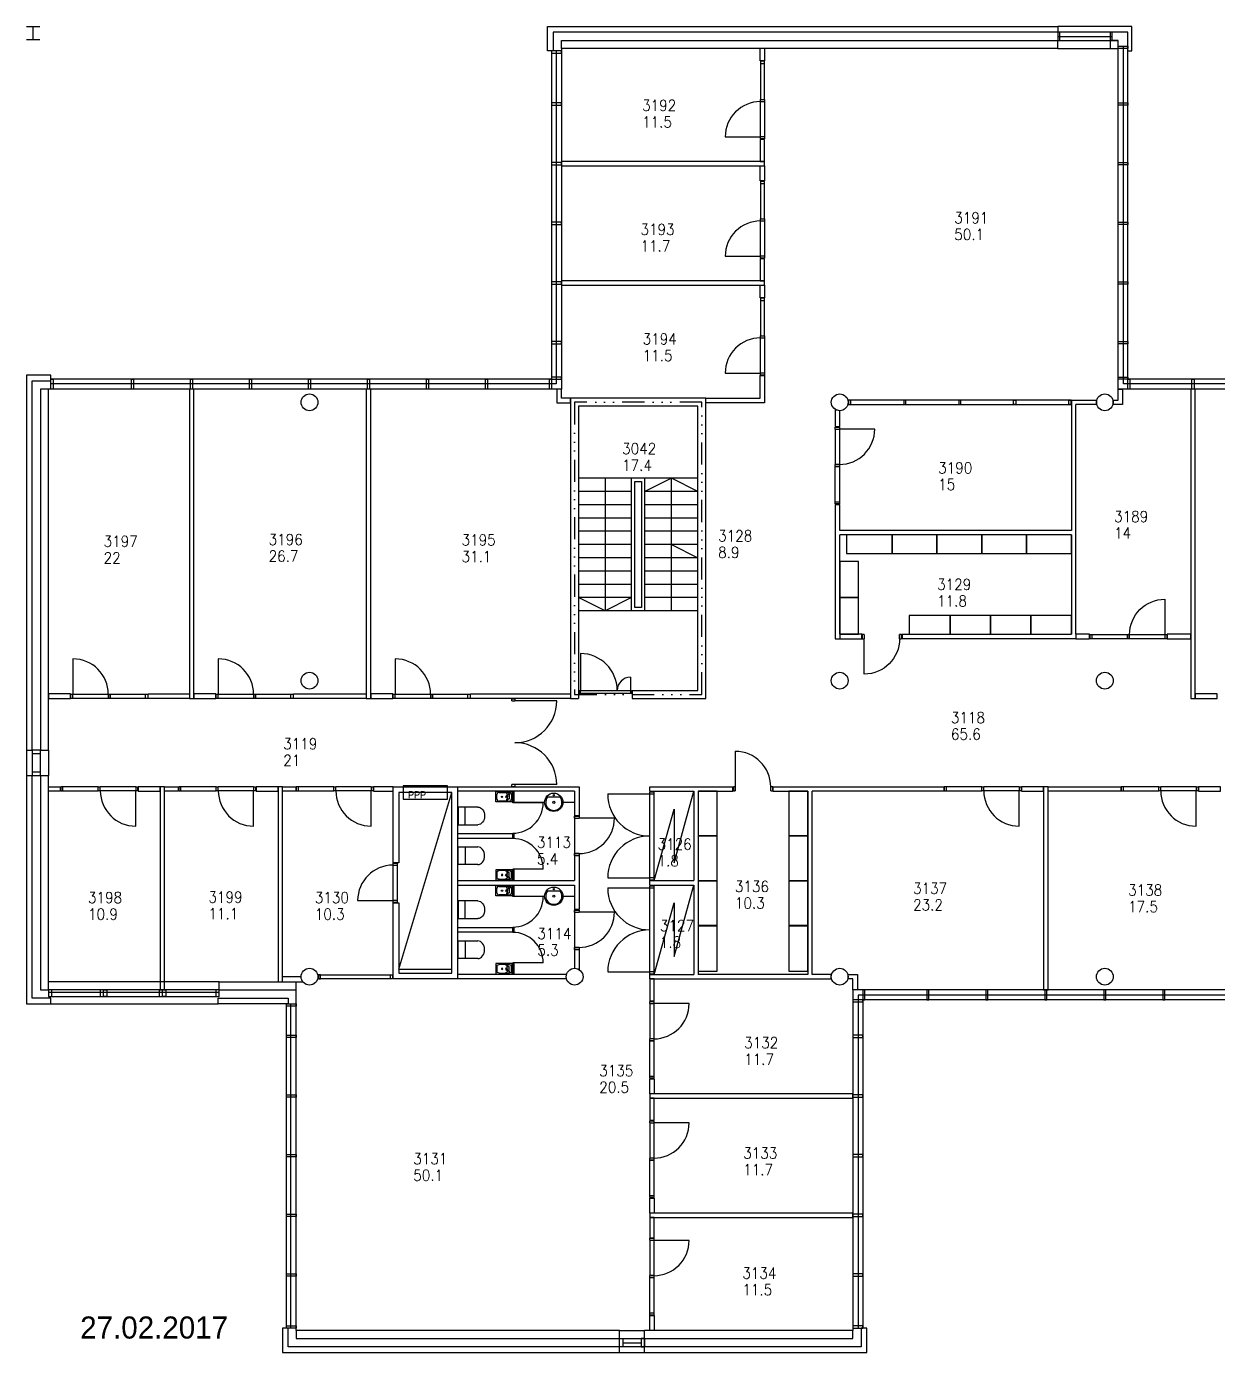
# Model space of a CAD drawing. Extents: x -405 to 153753, y -2585 to 66147.
# Drawn here: x -405 to 26550, y -405 to 29605 of the extents above; entities that cross this region are included whole.
import ezdxf
from ezdxf.enums import TextEntityAlignment as Align

# ---------------------------------------------------------------- set-up
doc = ezdxf.new("R2010")
doc.units = 0
doc.header["$LTSCALE"] = 100
doc.header["$MEASUREMENT"] = 0
doc.linetypes.add('PALOALUE', pattern=[13, 5, -2, 0, -2, 0, -2, 0, -2])
doc.layers.get('0').update_dxf_attribs({"linetype": 'CONTINUOUS'})
for name, color, linetype in [('ART1100T0', 7, 'CONTINUOUS'), ('ART1100T3', 7, 'CONTINUOUS'), ('ART1100TB', 7, 'CONTINUOUS'), ('FM_I', 7, 'CONTINUOUS'), ('M00402', 8, 'CONTINUOUS'), ('M06001', 7, 'CONTINUOUS'), ('M06037', 8, 'CONTINUOUS'), ('M06041', 8, 'CONTINUOUS'), ('M06051', 3, 'CONTINUOUS'), ('m06080', 8, 'CONTINUOUS'), ('M06081', 8, 'CONTINUOUS'), ('PALOOS', 1, 'PALOALUE')]:
    doc.layers.add(name, color=color, linetype=linetype)
doc.styles.add('FISO', font='fiso.shx', dxfattribs={"height": 200})
doc.styles.add('ROMANS', font='romans.shx')
doc.styles.get("Standard").update_dxf_attribs({"font": 'simplex.shx'})

# ---------------------------------------------------------------- blocks, each defined once
blk = doc.blocks.new('SALAMA')
at = {"layer": 'M00402'}
blk.add_lwpolyline([(0, 0), (0.5, 0.8), (0.5, 0.2), (1, 1)], dxfattribs=at)
blk = doc.blocks.new('VAR1X1')
blk.add_lwpolyline([(-0.168, -0.256), (0.832, -0.256), (0.832, 0.744), (-0.168, 0.744)], close=True)
blk = doc.blocks.new('KKUPPI_P')
at = {"linetype": 'Continuous'}
for p, q in [((-380, -245), (-380, -10)), ((-380, -10), (-10, -10)), ((-10, -245), (-380, -245)), ((-360, -175), (-360, -80)), ((-310, -30), (-175, -30)), ((-175, -225), (-310, -225)), ((-175, -30), (-80, -30)), ((-175, -225), (-80, -225)), ((-125, -80), (-125, -175)), ((-30, -80), (-30, -175)), ((-10, -10), (-10, -245))]:
    blk.add_line(p, q, dxfattribs=at)
for p, q in [((-168, -110), (-125, -153)), ((-80, -65), (-163, -148)), ((-151, -93), (-108, -136)), ((-80, -65), (-80, -167))]:
    blk.add_line(p, q)
for centre, radius in [((-242, -128), 14.1), ((-80, -65), 10)]:
    blk.add_circle(centre, radius, dxfattribs=at)
for centre, start, end in [((-310, -80), 90, 180), ((-310, -175), 180, 270), ((-175, -80), 0, 90), ((-175, -175), 270, 0), ((-80, -80), 0, 90), ((-80, -175), 270, 0)]:
    blk.add_arc(centre, 50, start, end, dxfattribs=at)
at = {"extrusion": (0, 0, -1)}
for centre, major_axis, start_param, end_param in [((-119, -189), (-13.3, 12.5), -1.446157, 1.474955), ((-125, -203), (-5.71, 5.37), 0.050634, 6.193979), ((-100, -163), (-15.7, 14.8), 2.496992, 4.616547)]:
    blk.add_ellipse(centre, major_axis=major_axis, ratio=0.8, start_param=start_param, end_param=end_param, dxfattribs=at)
blk = doc.blocks.new('LVIIST')
for p, q in [((-0.5, 0.02), (-0.5, 0.761)), ((0.5, 0.761), (0.5, 0.02)), ((-0.5, 0.283), (0.5, 0.283)), ((0.5, 0.02), (-0.5, 0.02))]:
    blk.add_line(p, q)
blk.add_ellipse((0, 0.761), major_axis=(-0.5, 0), ratio=0.517739, start_param=3.141593, end_param=6.283185)
at = {"width": 0.76195, "flags": 1}
blk.add_attdef('LVIKAL', text='', height=0.212, dxfattribs=at).set_placement((-0.389, 0.05), (0.379, 0.05), align=Align.FIT)
blk = doc.blocks.new('pyöreä_allas')
blk.add_lwpolyline([(63, 322, 2.070197), (352, 322)], format="xyb", close=True)
for centre, radius in [((207, 207), 208), ((207, 367), 15), ((207, 207), 25)]:
    blk.add_circle(centre, radius)
blk = doc.blocks.new('aioa_huone')
at = {"layer": 'ART1100T0', "width": 0.9}
blk.add_attdef('HNENUM', (56, 73), '', height=250, dxfattribs=at)
at = {"layer": 'ART1100T3', "width": 0.9}
blk.add_attdef('HNEALA', (56, -302), '', height=250, dxfattribs=at)

msp = doc.modelspace()

# ---------------------------------------------------------------- linework, layer by layer
at = {"layer": 'M00402'}
for q in [(9220, 12270), (9220, 8270)]:
    msp.add_line((8020, 8270), q, dxfattribs=at)
at = {"layer": 'M06001'}
for p, q in [((-405, 29605), (-105, 29605)), ((-255, 29305), (-255, 29605)), ((22935, 29605), (22935, 29475)), ((-105, 29305), (-405, 29305)), ((22935, 29382), (24170, 29382)), ((22935, 29110), (22935, 29290)), ((22935, 29110), (24120, 29110)), ((14970, 21190), (11910, 21190)), ((11910, 21190), (11910, 14400)), ((14790, 21010), (12090, 21010)), ((12090, 21010), (12090, 14400)), ((14790, 14580), (14790, 21010)), ((14970, 14400), (14970, 21190)), ((23245, 21150), (23810, 21150)), ((23245, 21150), (23245, 18200)), ((23810, 21050), (23345, 21050)), ((23345, 15850), (23345, 21050)), ((23810, 21150), (23810, 21050)), ((17900, 18790), (17900, 15750)), ((17900, 18790), (18000, 18790)), ((18000, 18200), (18000, 18790)), ((23245, 18200), (18000, 18200)), ((18000, 15850), (18000, 18100)), ((23245, 18100), (18000, 18100)), ((18000, 15850), (18000, 18100)), ((23245, 18100), (23245, 15850)), ((17900, 15750), (18000, 15750)), ((19410, 15850), (23245, 15850)), ((19410, 15850), (19410, 15750)), ((23345, 15750), (19410, 15750)), ((23345, 15850), (23345, 15750)), ((13300, 14580), (14790, 14580)), ((13300, 14580), (13300, 14400)), ((11910, 14400), (12090, 14400)), ((13300, 14400), (14970, 14400)), ((-405, 13225), (-405, 12655)), ((-405, 13225), (-275, 13225)), ((-90, 13225), (90, 13225)), ((90, 13225), (90, 12655)), ((-405, 12655), (-275, 12655)), ((-90, 12655), (90, 12655)), ((9350, 12400), (12100, 12400)), ((12100, 12400), (12100, 11743)), ((13700, 12300), (13700, 12400)), ((13700, 12400), (15583, 12400)), ((15583, 12300), (15583, 12400)), ((16493, 12300), (16493, 12400)), ((16493, 12400), (20355, 12400)), ((20355, 12400), (20355, 12300)), ((12000, 12300), (9350, 12300)), ((12000, 12300), (12000, 11743)), ((13700, 12300), (14700, 12300)), ((14700, 12300), (14700, 10275)), ((14800, 12300), (14800, 8150)), ((14800, 12300), (15583, 12300)), ((16493, 12300), (17275, 12300)), ((17275, 12300), (17275, 8150)), ((17275, 12300), (17275, 8150)), ((17375, 8150), (17375, 12300)), ((20355, 12300), (17375, 12300)), ((12100, 11743), (12000, 11743)), ((9350, 11338), (10600, 11338)), ((9350, 11238), (10600, 11238)), ((10600, 11238), (10600, 11338)), ((12100, 10833), (12000, 10833)), ((12000, 10833), (12000, 10275)), ((12100, 10833), (12100, 9618)), ((9350, 10275), (12000, 10275)), ((13700, 10275), (14700, 10275)), ((13700, 10175), (13700, 10275)), ((9350, 10175), (12000, 10175)), ((12000, 10175), (12000, 9618)), ((13700, 10175), (14700, 10175)), ((14700, 10175), (14700, 8150)), ((12100, 9618), (12000, 9618)), ((9350, 9213), (10600, 9213)), ((9350, 9113), (10600, 9113)), ((10600, 9213), (10600, 9113)), ((12100, 8708), (12000, 8708)), ((12000, 8708), (12000, 8290)), ((12100, 8708), (12100, 8262)), ((11817, 8150), (9350, 8150)), ((13700, 8150), (14700, 8150)), ((13700, 8050), (13700, 8150)), ((17275, 8150), (14800, 8150)), ((17810, 8150), (17375, 8150)), ((17810, 8050), (17810, 8150)), ((3955, 7980), (90, 7980)), ((3955, 7980), (5700, 7980)), ((3955, 7800), (3955, 7980)), ((5810, 8100), (5390, 8100)), ((5700, 7800), (5700, 7980)), ((5700, 7980), (5853, 7980)), ((11817, 8050), (9350, 8050)), ((13700, 8050), (14800, 8050)), ((14800, 8050), (17810, 8050)), ((90, 7750), (3955, 7750)), ((3955, 7800), (5700, 7800)), ((145, 7485), (3935, 7485)), ((13015, 90), (13585, 90)), ((13015, -90), (13015, 90)), ((13585, -90), (13585, 90)), ((13015, -405), (13015, -275)), ((13090, -183), (13510, -183)), ((13585, -405), (13585, -275)), ((13015, -405), (13585, -405))]:
    msp.add_line(p, q, dxfattribs=at)
for points in [[(22935, 29475), (11515, 29475), (11515, 29055), (11385, 29055), (11385, 29605), (22935, 29605)], [(24520, 29055), (24615, 29055), (24615, 29605), (22935, 29605)], [(24520, 29055), (24520, 29475), (22935, 29475)], [(11700, 29110), (11700, 21400), (90, 21400)], [(22935, 29110), (11700, 29110), (11700, 29290), (22935, 29290)], [(16300, 29110), (16300, 28830), (16200, 28830), (16200, 29110)], [(22935, 29290), (24300, 29290)], [(35700, 29110), (35700, 21400), (24300, 21400), (24300, 29290)], [(35580, 29055), (35580, 21520), (24420, 21520), (24420, 29160)], [(11580, 29055), (11580, 21520), (145, 21520)], [(11480, 29055), (11480, 21620), (145, 21620)], [(35480, 29055), (35480, 21620), (24520, 21620), (24520, 29055)], [(16300, 26450), (16300, 26110), (16200, 26110), (16200, 26450)], [(16300, 23750), (16300, 23465), (16200, 23465), (16200, 23750)], [(-275, 13225), (-275, 21585), (145, 21585), (145, 21715), (-405, 21715), (-405, 13225)], [(90, 13225), (90, 21400), (-90, 21400), (-90, 13225)], [(23345, 15750), (23655, 15750), (23655, 15850), (23345, 15850)], [(-405, 12655), (-405, 7485), (145, 7485), (145, 7615), (-275, 7615), (-275, 12655)], [(-90, 12655), (-90, 7800), (90, 7800)], [(90, 7800), (90, 12655)], [(90, 12400), (360, 12400), (360, 12300), (90, 12300)], [(2720, 12400), (3030, 12400), (3030, 12300), (2720, 12300)], [(5390, 12400), (5690, 12400), (5690, 12300), (5390, 12300)], [(5515, 7615), (5515, 7485), (3935, 7485), (3935, 7615), (5515, 7615)], [(5700, 90), (5700, 7800)], [(29700, 90), (29700, 7800), (18300, 7800), (18300, 90)], [(29580, 145), (29580, 7680), (18420, 7680), (18420, 145)], [(29480, 145), (29480, 7580), (18520, 7580), (18520, 145)], [(5480, 145), (5480, 7485)], [(5580, 145), (5580, 7485)], [(13700, 5450), (13700, 5790), (13800, 5790), (13800, 5450)], [(13700, 2750), (13700, 3090), (13800, 3090), (13800, 2750)], [(13700, 90), (13700, 430), (13800, 430), (13800, 90)], [(13015, -275), (5515, -275), (5515, 145), (5385, 145), (5385, -405), (13015, -405)], [(13015, 90), (5700, 90), (5700, -90), (13015, -90)], [(13585, -405), (18615, -405), (18615, 145), (18485, 145), (18485, -275), (13585, -275)], [(13585, -90), (18300, -90), (18300, 90), (13585, 90)]]:
    msp.add_lwpolyline(points, dxfattribs=at)
for points in [[(22935, 29475), (22935, 29290), (22985, 29290), (22985, 29475)], [(24120, 29475), (24120, 29290), (24170, 29290), (24170, 29475)], [(24120, 29110), (24300, 29110), (24300, 29290), (24120, 29290)], [(24300, 29160), (24520, 29160), (24520, 29110), (24300, 29110)], [(11700, 29055), (11480, 29055), (11480, 29005), (11700, 29005)], [(11700, 27875), (11480, 27875), (11480, 27825), (11700, 27825)], [(24300, 27875), (24520, 27875), (24520, 27825), (24300, 27825)], [(16200, 26550), (16300, 26550), (16300, 27050), (16200, 27050)], [(11700, 26525), (11480, 26525), (11480, 26475), (11700, 26475)], [(11700, 26450), (16300, 26450), (16300, 26550), (11700, 26550)], [(24300, 26525), (24520, 26525), (24520, 26475), (24300, 26475)], [(11700, 25175), (11480, 25175), (11480, 25125), (11700, 25125)], [(24300, 25175), (24520, 25175), (24520, 25125), (24300, 25125)], [(16200, 23850), (16300, 23850), (16300, 24350), (16200, 24350)], [(11700, 23825), (11480, 23825), (11480, 23775), (11700, 23775)], [(11700, 23750), (16300, 23750), (16300, 23850), (11700, 23850)], [(24300, 23825), (24520, 23825), (24520, 23775), (24300, 23775)], [(11700, 22475), (11480, 22475), (11480, 22425), (11700, 22425)], [(24300, 22475), (24520, 22475), (24520, 22425), (24300, 22425)], [(145, 21400), (145, 21620), (195, 21620), (195, 21400)], [(1970, 21400), (1970, 21620), (2020, 21620), (2020, 21400)], [(3305, 21400), (3305, 21620), (3355, 21620), (3355, 21400)], [(4640, 21400), (4640, 21620), (4690, 21620), (4690, 21400)], [(5975, 21400), (5975, 21620), (6025, 21620), (6025, 21400)], [(7310, 21400), (7310, 21620), (7360, 21620), (7360, 21400)], [(8645, 21400), (8645, 21620), (8695, 21620), (8695, 21400)], [(9980, 21400), (9980, 21620), (10030, 21620), (10030, 21400)], [(11430, 21400), (11430, 21620), (11480, 21620), (11480, 21400)], [(11700, 21670), (11480, 21670), (11480, 21620), (11700, 21620)], [(14970, 21190), (16200, 21190), (16200, 21705), (16300, 21705), (16300, 21090), (14970, 21090)], [(24300, 21670), (24520, 21670), (24520, 21620), (24300, 21620)], [(24520, 21400), (24520, 21620), (24570, 21620), (24570, 21400)], [(25970, 21400), (25970, 21620), (26020, 21620), (26020, 21400)], [(3280, 14400), (3380, 14400), (3380, 21400), (3280, 21400)], [(7285, 14400), (7385, 14400), (7385, 21400), (7285, 21400)], [(11600, 21400), (11600, 21090), (11910, 21090), (11910, 21190), (11700, 21190), (11700, 21400)], [(24400, 21400), (24400, 21050), (24190, 21050), (24190, 21150), (24300, 21150), (24300, 21400)], [(25945, 14400), (26045, 14400), (26045, 21400), (25945, 21400)], [(17900, 20550), (18000, 20550), (18000, 20910), (17900, 20938)], [(18000, 15850), (18000, 15750), (18500, 15750), (18500, 15850)], [(25415, 15850), (25415, 15750), (25945, 15750), (25945, 15850)], [(90, 14500), (90, 14400), (590, 14400), (590, 14500)], [(3280, 14400), (2350, 14400), (2350, 14500), (3280, 14500)], [(3380, 14500), (3380, 14400), (3880, 14400), (3880, 14500)], [(7285, 14400), (5640, 14400), (5640, 14500), (7285, 14500)], [(7385, 14500), (7385, 14400), (7885, 14400), (7885, 14500)], [(11910, 14400), (9645, 14400), (9645, 14500), (11910, 14500)], [(26045, 14500), (26045, 14400), (26545, 14400), (26545, 14500)], [(-275, 13225), (-275, 13150), (-90, 13150), (-90, 13225)], [(-275, 13225), (-275, 12655), (-90, 12655), (-90, 13225)], [(-275, 12730), (-275, 12655), (-90, 12655), (-90, 12730)], [(2120, 12400), (2120, 12300), (2620, 12300), (2620, 12400)], [(2620, 7800), (2720, 7800), (2720, 12400), (2620, 12400)], [(4790, 12400), (4790, 12300), (5290, 12300), (5290, 12400)], [(5290, 7980), (5390, 7980), (5390, 12400), (5290, 12400)], [(7450, 12400), (7450, 12300), (7890, 12300), (7890, 12400)], [(8020, 9770), (8020, 8180), (9220, 8180), (9220, 12270), (8020, 12270), (8020, 10680), (7890, 10680), (7890, 12400), (9350, 12400), (9350, 8050), (7890, 8050), (7890, 9770)], [(22115, 12400), (22115, 12300), (22615, 12300), (22615, 12400)], [(22615, 7800), (22715, 7800), (22715, 12400), (22615, 12400)], [(24360, 12400), (24360, 12300), (22715, 12300), (22715, 12400)], [(26120, 12400), (26120, 12300), (26620, 12300), (26620, 12400)], [(10600, 12037), (10600, 12300), (10624, 12300), (10624, 12037)], [(10600, 11227), (10600, 11347), (10624, 11347), (10624, 11227)], [(10600, 10275), (10600, 10537), (10624, 10537), (10624, 10275)], [(10600, 9912), (10600, 10175), (10624, 10175), (10624, 9912)], [(10600, 9103), (10600, 9223), (10624, 9223), (10624, 9103)], [(10600, 8150), (10600, 8413), (10624, 8413), (10624, 8150)], [(18300, 7800), (18300, 8050), (18190, 8050), (18190, 8150), (18300, 8150), (18400, 8150), (18400, 7800)], [(13700, 7550), (13800, 7550), (13800, 8050), (13700, 8050)], [(90, 7650), (3955, 7650), (3955, 7800), (90, 7800)], [(165, 7800), (90, 7800), (90, 7650), (165, 7650)], [(1335, 7800), (1260, 7800), (1260, 7650), (1335, 7650)], [(1335, 7800), (1410, 7800), (1410, 7650), (1335, 7650)], [(2670, 7800), (2595, 7800), (2595, 7650), (2670, 7650)], [(2670, 7800), (2745, 7800), (2745, 7650), (2670, 7650)], [(3955, 7800), (3880, 7800), (3880, 7650), (3955, 7650)], [(18300, 7530), (18520, 7530), (18520, 7580), (18300, 7580)], [(18520, 7800), (18520, 7580), (18570, 7580), (18570, 7800)], [(19970, 7800), (19970, 7580), (20020, 7580), (20020, 7800)], [(21305, 7800), (21305, 7580), (21355, 7580), (21355, 7800)], [(22640, 7800), (22640, 7580), (22690, 7580), (22690, 7800)], [(23975, 7800), (23975, 7580), (24025, 7580), (24025, 7800)], [(25310, 7800), (25310, 7580), (25360, 7580), (25360, 7800)], [(5700, 7435), (5480, 7435), (5480, 7485), (5700, 7485)], [(5700, 6725), (5480, 6725), (5480, 6775), (5700, 6775)], [(18300, 6725), (18520, 6725), (18520, 6775), (18300, 6775)], [(5700, 5375), (5480, 5375), (5480, 5425), (5700, 5425)], [(13700, 5350), (18300, 5350), (18300, 5450), (13700, 5450)], [(18300, 5375), (18520, 5375), (18520, 5425), (18300, 5425)], [(13700, 4850), (13800, 4850), (13800, 5350), (13700, 5350)], [(5700, 4025), (5480, 4025), (5480, 4075), (5700, 4075)], [(18300, 4025), (18520, 4025), (18520, 4075), (18300, 4075)], [(5700, 2675), (5480, 2675), (5480, 2725), (5700, 2725)], [(13700, 2650), (18300, 2650), (18300, 2750), (13700, 2750)], [(18300, 2675), (18520, 2675), (18520, 2725), (18300, 2725)], [(13700, 2190), (13800, 2190), (13800, 2650), (13700, 2650)], [(5700, 1325), (5480, 1325), (5480, 1375), (5700, 1375)], [(18300, 1325), (18520, 1325), (18520, 1375), (18300, 1375)], [(5700, 145), (5480, 145), (5480, 195), (5700, 195)], [(18300, 145), (18520, 145), (18520, 195), (18300, 195)], [(13015, -90), (13090, -90), (13090, -275), (13015, -275)], [(13015, -90), (13585, -90), (13585, -275), (13015, -275)], [(13510, -275), (13585, -275), (13585, -90), (13510, -90)]]:
    msp.add_lwpolyline(points, close=True, dxfattribs=at)
for centre in [(6000, 21100), (18000, 21100), (24000, 21100), (6000, 14800), (18000, 14800), (24000, 14800), (6000, 8100), (12000, 8100), (18000, 8100), (24000, 8100)]:
    msp.add_circle(centre, 190, dxfattribs=at)
at = {"layer": 'M06037'}
for p, q in [((14790, 19380), (12090, 19380)), ((12690, 19380), (12690, 16380)), ((13290, 16380), (13290, 19380)), ((13590, 16380), (13590, 19380)), ((14190, 16380), (14190, 19380)), ((13290, 19080), (12090, 19080)), ((14790, 19080), (13590, 19080)), ((13290, 18780), (12090, 18780)), ((14790, 18780), (13590, 18780)), ((13290, 18480), (12090, 18480)), ((14790, 18480), (13590, 18480)), ((13290, 18180), (12090, 18180)), ((14790, 18180), (13590, 18180)), ((13290, 17880), (12090, 17880)), ((14790, 17880), (13590, 17880)), ((14190, 17880), (14790, 17580)), ((13290, 17580), (12090, 17580)), ((14790, 17580), (13590, 17580)), ((13290, 17280), (12090, 17280)), ((14790, 17280), (13590, 17280)), ((13290, 16980), (12090, 16980)), ((14790, 16980), (13590, 16980)), ((13290, 16680), (12090, 16680)), ((14790, 16680), (13590, 16680)), ((14790, 16380), (12090, 16380)), ((12000, 11743), (12000, 10833)), ((12000, 9618), (12000, 8708))]:
    msp.add_line(p, q, dxfattribs=at)
msp.add_lwpolyline([(13515, 19305), (13515, 16455), (13365, 16455), (13365, 19305)], close=True, dxfattribs=at)
for points in [[(14790, 19080), (14190, 19380), (13590, 19080)], [(13290, 16680), (12690, 16380), (12090, 16680)]]:
    msp.add_lwpolyline(points, dxfattribs=at)
at = {"layer": 'M06041'}
for points in [[(18200, 21054), (23235, 21054), (23235, 21146), (18200, 21146)], [(18200, 21054), (18250, 21054), (18250, 21146), (18200, 21146)], [(19450, 21054), (19500, 21054), (19500, 21146), (19450, 21146)], [(20693, 21054), (20743, 21054), (20743, 21146), (20693, 21146)], [(21985, 21054), (21935, 21054), (21935, 21146), (21985, 21146)], [(23235, 21054), (23185, 21054), (23185, 21146), (23235, 21146)], [(7880, 8050), (6200, 8050), (6200, 8142), (7880, 8142)], [(6200, 8050), (6250, 8050), (6250, 8142), (6200, 8142)], [(7880, 8050), (7830, 8050), (7830, 8142), (7880, 8142)]]:
    msp.add_lwpolyline(points, close=True, dxfattribs=at)
at = {"layer": 'M06051'}
for p, q in [((16300, 28820), (16208, 28820)), ((16208, 28820), (16208, 27950)), ((16300, 27950), (16300, 28820)), ((16208, 28770), (16300, 28770)), ((16208, 27950), (16300, 27950)), ((16208, 27906), (16208, 27950)), ((16208, 27950), (16300, 27950)), ((16300, 27950), (16300, 27906)), ((16208, 27906), (16300, 27906)), ((16208, 27105), (16208, 27906)), ((16300, 27906), (16300, 27105)), ((15407, 27105), (16208, 27105)), ((16208, 27060), (16208, 27105)), ((16300, 27105), (16208, 27105)), ((16300, 27060), (16208, 27060)), ((16300, 27105), (16300, 27060)), ((16300, 26100), (16208, 26100)), ((16208, 26100), (16208, 25250)), ((16208, 26050), (16300, 26050)), ((16300, 25250), (16300, 26100)), ((16208, 25250), (16300, 25250)), ((16208, 25206), (16208, 25250)), ((16208, 25250), (16300, 25250)), ((16300, 25250), (16300, 25206)), ((16208, 25206), (16300, 25206)), ((16208, 24404), (16208, 25206)), ((16300, 25206), (16300, 24404)), ((15407, 24404), (16208, 24404)), ((16208, 24360), (16208, 24404)), ((16300, 24404), (16208, 24404)), ((16300, 24360), (16208, 24360)), ((16300, 24404), (16300, 24360)), ((16300, 23455), (16208, 23455)), ((16208, 23455), (16208, 22605)), ((16300, 22605), (16300, 23455)), ((16208, 23405), (16300, 23405)), ((16208, 22605), (16300, 22605)), ((16208, 22560), (16208, 22605)), ((16208, 22605), (16300, 22605)), ((16208, 22560), (16300, 22560)), ((16208, 21759), (16208, 22560)), ((16300, 22605), (16300, 22560)), ((16300, 22560), (16300, 21759)), ((15407, 21759), (16208, 21759)), ((16208, 21715), (16208, 21759)), ((16300, 21759), (16208, 21759)), ((16300, 21715), (16208, 21715)), ((16300, 21759), (16300, 21715)), ((17900, 20540), (17992, 20540)), ((17900, 20495), (17900, 20540)), ((17900, 20495), (17992, 20495)), ((17900, 20495), (17900, 19694)), ((17992, 20540), (17992, 20495)), ((17992, 20495), (17992, 19694)), ((18793, 20493), (17992, 20493)), ((17992, 19694), (17900, 19694)), ((17900, 19650), (17900, 19694)), ((17992, 19650), (17900, 19650)), ((17900, 19650), (17992, 19650)), ((17900, 18800), (17900, 19650)), ((17992, 19694), (17992, 19650)), ((17992, 19650), (17992, 18800)), ((17900, 18850), (17992, 18850)), ((17992, 18800), (17900, 18800)), ((25361, 16643), (25361, 15842)), ((18510, 15842), (18510, 15750)), ((18555, 15842), (18510, 15842)), ((18510, 15750), (18555, 15750)), ((18555, 15842), (18555, 15750)), ((18555, 14949), (18555, 15750)), ((19400, 15842), (19356, 15842)), ((19356, 15750), (19356, 15842)), ((19356, 15750), (19400, 15750)), ((19400, 15750), (19400, 15842)), ((23665, 15750), (23665, 15842)), ((23665, 15842), (24515, 15842)), ((24515, 15750), (23665, 15750)), ((23715, 15750), (23715, 15842)), ((24515, 15750), (24515, 15842)), ((24515, 15842), (24560, 15842)), ((24515, 15842), (24515, 15750)), ((24560, 15750), (24515, 15750)), ((24560, 15750), (24560, 15842)), ((24560, 15842), (25361, 15842)), ((25361, 15750), (24560, 15750)), ((25361, 15842), (25361, 15750)), ((25361, 15842), (25405, 15842)), ((25405, 15750), (25361, 15750)), ((25405, 15842), (25405, 15750)), ((12131, 15413), (12131, 14580)), ((645, 15293), (645, 14492)), ((3935, 15293), (3935, 14492)), ((7940, 15293), (7940, 14492)), ((13262, 14878), (13262, 14580)), ((600, 14400), (600, 14492)), ((600, 14492), (645, 14492)), ((645, 14400), (645, 14492)), ((645, 14492), (1446, 14492)), ((1446, 14492), (1446, 14400)), ((1446, 14492), (1490, 14492)), ((1490, 14492), (1490, 14400)), ((1490, 14400), (1490, 14492)), ((1490, 14492), (2340, 14492)), ((2290, 14400), (2290, 14492)), ((2340, 14492), (2340, 14400)), ((3890, 14400), (3890, 14492)), ((3890, 14492), (3935, 14492)), ((3935, 14400), (3935, 14492)), ((3935, 14492), (4736, 14492)), ((4736, 14492), (4736, 14400)), ((4736, 14492), (4780, 14492)), ((4780, 14492), (4780, 14400)), ((4780, 14400), (4780, 14492)), ((4780, 14492), (5630, 14492)), ((5580, 14400), (5580, 14492)), ((5630, 14492), (5630, 14400)), ((7895, 14400), (7895, 14492)), ((7895, 14492), (7940, 14492)), ((7940, 14400), (7940, 14492)), ((7940, 14492), (8741, 14492)), ((8741, 14492), (8741, 14400)), ((8741, 14492), (8785, 14492)), ((8785, 14492), (8785, 14400)), ((8785, 14400), (8785, 14492)), ((8785, 14492), (9635, 14492)), ((9585, 14400), (9585, 14492)), ((9635, 14492), (9635, 14400)), ((12101, 14510), (12101, 14580)), ((12101, 14580), (12131, 14580)), ((12131, 14510), (12101, 14510)), ((12131, 14510), (12131, 14580)), ((12131, 14580), (13262, 14580)), ((13262, 14510), (12131, 14510)), ((13262, 14580), (13262, 14510)), ((13262, 14580), (13291, 14580)), ((13291, 14510), (13262, 14510)), ((13291, 14580), (13291, 14510)), ((645, 14400), (600, 14400)), ((1446, 14400), (645, 14400)), ((1490, 14400), (1446, 14400)), ((2340, 14400), (1490, 14400)), ((3935, 14400), (3890, 14400)), ((4736, 14400), (3935, 14400)), ((4780, 14400), (4736, 14400)), ((5630, 14400), (4780, 14400)), ((7940, 14400), (7895, 14400)), ((8741, 14400), (7940, 14400)), ((8785, 14400), (8741, 14400)), ((9635, 14400), (8785, 14400)), ((10580, 14390), (10650, 14390)), ((10580, 14340), (10580, 14390)), ((10580, 14340), (10650, 14340)), ((10650, 14390), (10650, 14340)), ((11595, 14340), (10650, 14340)), ((15637, 13201), (15637, 12400)), ((1220, 12400), (370, 12400)), ((370, 12400), (370, 12308)), ((370, 12308), (1220, 12308)), ((420, 12308), (420, 12400)), ((1220, 12308), (1220, 12400)), ((1220, 12400), (1265, 12400)), ((1220, 12308), (1220, 12400)), ((1265, 12308), (1220, 12308)), ((1265, 12308), (1265, 12400)), ((2066, 12400), (1265, 12400)), ((2066, 12308), (1265, 12308)), ((2066, 12400), (2066, 12308)), ((2066, 12400), (2110, 12400)), ((2110, 12308), (2066, 12308)), ((2066, 11507), (2066, 12308)), ((2110, 12400), (2110, 12308)), ((3890, 12400), (3040, 12400)), ((3040, 12400), (3040, 12308)), ((3040, 12308), (3890, 12308)), ((3090, 12308), (3090, 12400)), ((3890, 12308), (3890, 12400)), ((3890, 12400), (3935, 12400)), ((3890, 12308), (3890, 12400)), ((3935, 12308), (3890, 12308)), ((3935, 12308), (3935, 12400)), ((4736, 12400), (3935, 12400)), ((4736, 12308), (3935, 12308)), ((4736, 12400), (4736, 12308)), ((4736, 12400), (4780, 12400)), ((4780, 12308), (4736, 12308)), ((4736, 11507), (4736, 12308)), ((4780, 12400), (4780, 12308)), ((6550, 12400), (5700, 12400)), ((5700, 12400), (5700, 12308)), ((5700, 12308), (6550, 12308)), ((5750, 12308), (5750, 12400)), ((6550, 12308), (6550, 12400)), ((6550, 12400), (6595, 12400)), ((6550, 12308), (6550, 12400)), ((6595, 12308), (6550, 12308)), ((6595, 12308), (6595, 12400)), ((7396, 12400), (6595, 12400)), ((7396, 12308), (6595, 12308)), ((7396, 12400), (7396, 12308)), ((7396, 12400), (7440, 12400)), ((7440, 12308), (7396, 12308)), ((7396, 11507), (7396, 12308)), ((7440, 12400), (7440, 12308)), ((10580, 12400), (10580, 12450)), ((10650, 12450), (10580, 12450)), ((10650, 12400), (10580, 12400)), ((10650, 12450), (10650, 12400)), ((11595, 12450), (10650, 12450)), ((15593, 12400), (15593, 12308)), ((15637, 12400), (15593, 12400)), ((15593, 12308), (15637, 12308)), ((15637, 12400), (15637, 12308)), ((16483, 12400), (16438, 12400)), ((16438, 12308), (16438, 12400)), ((16438, 12308), (16483, 12308)), ((16483, 12308), (16483, 12400)), ((21215, 12400), (20365, 12400)), ((20365, 12400), (20365, 12308)), ((20365, 12308), (21215, 12308)), ((20415, 12308), (20415, 12400)), ((21215, 12308), (21215, 12400)), ((21215, 12400), (21260, 12400)), ((21215, 12308), (21215, 12400)), ((21260, 12308), (21215, 12308)), ((21260, 12308), (21260, 12400)), ((22061, 12400), (21260, 12400)), ((22061, 12308), (21260, 12308)), ((22061, 12400), (22061, 12308)), ((22061, 12400), (22105, 12400)), ((22105, 12308), (22061, 12308)), ((22061, 11507), (22061, 12308)), ((22105, 12400), (22105, 12308)), ((25220, 12400), (24370, 12400)), ((24370, 12400), (24370, 12308)), ((24370, 12308), (25220, 12308)), ((24420, 12308), (24420, 12400)), ((25220, 12308), (25220, 12400)), ((25220, 12400), (25265, 12400)), ((25220, 12308), (25220, 12400)), ((25265, 12308), (25220, 12308)), ((25265, 12308), (25265, 12400)), ((26066, 12400), (25265, 12400)), ((26066, 12308), (25265, 12308)), ((26066, 12400), (26066, 12308)), ((26066, 12400), (26110, 12400)), ((26110, 12308), (26066, 12308)), ((26066, 11507), (26066, 12308)), ((26110, 12400), (26110, 12308)), ((11290, 12037), (10600, 12037)), ((12750, 12235), (13700, 12235)), ((13700, 12285), (13792, 12285)), ((13700, 12235), (13700, 12285)), ((13700, 12235), (13792, 12235)), ((13700, 10335), (13700, 12235)), ((13792, 12285), (13792, 12235)), ((13792, 12235), (13792, 10335)), ((12000, 11733), (12100, 11733)), ((12000, 11688), (12000, 11733)), ((12100, 11733), (12100, 11688)), ((12000, 11688), (12100, 11688)), ((12901, 11688), (12100, 11688)), ((12000, 10843), (12000, 10887)), ((12100, 10887), (12000, 10887)), ((12100, 10843), (12000, 10843)), ((12100, 10887), (12100, 10843)), ((7890, 10670), (7982, 10670)), ((7890, 10626), (7890, 10670)), ((7890, 10626), (7982, 10626)), ((7890, 9825), (7890, 10626)), ((7982, 10670), (7982, 10626)), ((7982, 10626), (7982, 9825)), ((11290, 10537), (10600, 10537)), ((12750, 10335), (13700, 10335)), ((13700, 10285), (13700, 10335)), ((13792, 10335), (13700, 10335)), ((13792, 10285), (13700, 10285)), ((13792, 10335), (13792, 10285)), ((11290, 9912), (10600, 9912)), ((12750, 10110), (13700, 10110)), ((13700, 10160), (13792, 10160)), ((13700, 10110), (13700, 10160)), ((13700, 10110), (13792, 10110)), ((13700, 8210), (13700, 10110)), ((13792, 10160), (13792, 10110)), ((13792, 10110), (13792, 8210)), ((7089, 9825), (7890, 9825)), ((7890, 9780), (7890, 9825)), ((7982, 9825), (7890, 9825)), ((7982, 9780), (7890, 9780)), ((7982, 9825), (7982, 9780)), ((12000, 9608), (12100, 9608)), ((12000, 9563), (12000, 9608)), ((12100, 9608), (12100, 9563)), ((12000, 9563), (12100, 9563)), ((12901, 9563), (12100, 9563)), ((12000, 8718), (12000, 8762)), ((12100, 8762), (12000, 8762)), ((12100, 8718), (12000, 8718)), ((12100, 8762), (12100, 8718)), ((11290, 8413), (10600, 8413)), ((12750, 8210), (13700, 8210)), ((13700, 8160), (13700, 8210)), ((13792, 8210), (13700, 8210)), ((13792, 8160), (13700, 8160)), ((13792, 8210), (13792, 8160)), ((13700, 7540), (13792, 7540)), ((13700, 7495), (13700, 7540)), ((13792, 7540), (13792, 7495)), ((13700, 7495), (13792, 7495)), ((13700, 7495), (13700, 6694)), ((13792, 7495), (13792, 6694)), ((14593, 7493), (13792, 7493)), ((13792, 6694), (13700, 6694)), ((13700, 6650), (13700, 6694)), ((13792, 6650), (13700, 6650)), ((13700, 6650), (13792, 6650)), ((13700, 5800), (13700, 6650)), ((13792, 6694), (13792, 6650)), ((13792, 6650), (13792, 5800)), ((13700, 5850), (13792, 5850)), ((13792, 5800), (13700, 5800)), ((13700, 4840), (13792, 4840)), ((13700, 4795), (13700, 4840)), ((13792, 4840), (13792, 4795)), ((13700, 4795), (13792, 4795)), ((13700, 4795), (13700, 3994)), ((13792, 4795), (13792, 3994)), ((14593, 4793), (13792, 4793)), ((13792, 3994), (13700, 3994)), ((13700, 3950), (13700, 3994)), ((13792, 3950), (13700, 3950)), ((13700, 3950), (13792, 3950)), ((13700, 3100), (13700, 3950)), ((13792, 3994), (13792, 3950)), ((13792, 3950), (13792, 3100)), ((13700, 3150), (13792, 3150)), ((13792, 3100), (13700, 3100)), ((13700, 2180), (13792, 2180)), ((13700, 2135), (13700, 2180)), ((13700, 2135), (13792, 2135)), ((13700, 2135), (13700, 1334)), ((13792, 2180), (13792, 2135)), ((13792, 2135), (13792, 1334)), ((14593, 2133), (13792, 2133)), ((13792, 1334), (13700, 1334)), ((13700, 1290), (13700, 1334)), ((13792, 1290), (13700, 1290)), ((13700, 1290), (13792, 1290)), ((13700, 440), (13700, 1290)), ((13792, 1334), (13792, 1290)), ((13792, 1290), (13792, 440)), ((13700, 490), (13792, 490)), ((13792, 440), (13700, 440))]:
    msp.add_line(p, q, dxfattribs=at)
for centre, start, end in [((10600, 12037), 270, 0), ((10600, 10537), 0, 90), ((10600, 9912), 270, 0), ((10600, 8413), 0, 90)]:
    msp.add_arc(centre, 690, start, end, dxfattribs=at)
for centre, major_axis, start_param, end_param in [((16208, 27105), (-566, 566), -0.785398, 0.785398), ((16208, 24404), (-566, 566), -0.785398, 0.785398), ((16208, 21759), (-566, 566), -0.785398, 0.785398), ((17992, 20493), (566, 566), 3.926991, 5.497787), ((12131, 14580), (-589, 589), 3.926991, 5.497787), ((645, 14492), (-566, 566), 3.926991, 5.497787), ((3935, 14492), (-566, 566), 3.926991, 5.497787), ((7940, 14492), (-566, 566), 3.926991, 5.497787), ((13262, 14580), (-210, 210), -0.785398, 0.785398), ((10650, 14340), (668, 668), 3.926991, 5.497787), ((10650, 12450), (-668, 668), 3.926991, 5.497787), ((15637, 12400), (-566, 566), 3.926991, 5.497787), ((2066, 12308), (-566, 566), 0.785398, 2.356194), ((4736, 12308), (-566, 566), 0.785398, 2.356194), ((7396, 12308), (-566, 566), 0.785398, 2.356194), ((22061, 12308), (-566, 566), 0.785398, 2.356194), ((26066, 12308), (-566, 566), 0.785398, 2.356194), ((13700, 12235), (-672, 672), 0.785398, 2.356194), ((12100, 11688), (-566, 566), 2.356194, 3.926991), ((13700, 10335), (-672, 672), -0.785398, 0.785398), ((7890, 9825), (566, 566), 0.785398, 2.356194), ((13700, 10110), (-672, 672), 0.785398, 2.356194), ((12100, 9563), (-566, 566), 2.356194, 3.926991), ((13700, 8210), (-672, 672), -0.785398, 0.785398), ((13792, 7493), (566, 566), 3.926991, 5.497787), ((13792, 4793), (566, 566), 3.926991, 5.497787), ((13792, 2133), (566, 566), 3.926991, 5.497787)]:
    msp.add_ellipse(centre, major_axis=major_axis, ratio=1, start_param=start_param, end_param=end_param, dxfattribs=at)
at = {"layer": 'M06051', "extrusion": (0, 0, -1)}
for centre, major_axis, start_param, end_param in [((25361, 15842), (-566, 566), 5.497787, 7.068583), ((18555, 15750), (566, 566), 0.785398, 2.356194)]:
    msp.add_ellipse(centre, major_axis=major_axis, ratio=1, start_param=start_param, end_param=end_param, dxfattribs=at)
at = {"layer": 'M06081'}
for p, q in [((10624, 12050), (11323, 12050)), ((11737, 12050), (12000, 12050)), ((10624, 9925), (11323, 9925)), ((11737, 9925), (12000, 9925))]:
    msp.add_line(p, q, dxfattribs=at)
msp.add_lwpolyline([(8120, 12120), (9120, 12120), (9120, 12420), (8120, 12420)], close=True, dxfattribs=at)
at = {"layer": 'PALOOS'}
msp.add_lwpolyline([(14880, 14490), (14880, 21100), (12000, 21100), (12000, 14490)], close=True, dxfattribs=at)

# ---------------------------------------------------------------- block references
at = {"layer": 'ART1100TB'}
for p, values in [((13472, 27621), {'HNENUM': '3192', 'HNEALA': '11.5'}), ((20537, 25077), {'HNENUM': '3191', 'HNEALA': '50.1'}), ((13435, 24815), {'HNENUM': '3193', 'HNEALA': '11.7'}), ((13485, 22335), {'HNENUM': '3194', 'HNEALA': '11.5'}), ((13020, 19853), {'HNENUM': '3042', 'HNEALA': '17.4'}), ((20173, 19417), {'HNENUM': '3190', 'HNEALA': '15'}), ((24155, 18316), {'HNENUM': '3189', 'HNEALA': '14'}), ((1284, 17756), {'HNENUM': '3197', 'HNEALA': '22'}), ((5019, 17796), {'HNENUM': '3196', 'HNEALA': '26.7'}), ((9386, 17786), {'HNENUM': '3195', 'HNEALA': '31.1'}), ((15193, 17880), {'HNENUM': '3128', 'HNEALA': '8.9'}), ((20148, 16780), {'HNENUM': '3129', 'HNEALA': '11.8'}), ((20461, 13766), {'HNENUM': '3118', 'HNEALA': '65.6'}), ((5350, 13173), {'HNENUM': '3119', 'HNEALA': '21'}), ((11091, 10944), {'HNENUM': '3113', 'HNEALA': '5.4'}), ((13822, 10902), {'HNENUM': '3126', 'HNEALA': '1.8'}), ((15572, 9944), {'HNENUM': '3136', 'HNEALA': '10.3'}), ((19605, 9902), {'HNENUM': '3137', 'HNEALA': '23.2'}), ((931, 9692), {'HNENUM': '3198', 'HNEALA': '10.9'}), ((3656, 9702), {'HNENUM': '3199', 'HNEALA': '11.1'}), ((6065, 9692), {'HNENUM': '3130', 'HNEALA': '10.3'}), ((24472, 9861), {'HNENUM': '3138', 'HNEALA': '17.5'}), ((13874, 9058), {'HNENUM': '3127', 'HNEALA': '1.8'}), ((11100, 8877), {'HNENUM': '3114', 'HNEALA': '5.3'}), ((15781, 6407), {'HNENUM': '3132', 'HNEALA': '11.7'}), ((12502, 5775), {'HNENUM': '3135', 'HNEALA': '20.5'}), ((15760, 3909), {'HNENUM': '3133', 'HNEALA': '11.7'}), ((8292, 3782), {'HNENUM': '3131', 'HNEALA': '50.1'}), ((15740, 1192), {'HNENUM': '3134', 'HNEALA': '11.5'})]:
    msp.add_blockref('aioa_huone', p, dxfattribs=at).add_auto_attribs(values)
at = {"layer": 'M00402', "xscale": 900.0000000024011, "yscale": 2025.000000003089, "zscale": 900.0000000024011}
for p in [(13800, 10275), (13800, 8150)]:
    msp.add_blockref('SALAMA', p, dxfattribs=at)
at = {"layer": 'm06080', "yscale": 425}
for p, xscale in [((18328, 17784), 1030), ((19355, 17784), 1015), ((20370, 17784), 1015), ((21385, 17784), 1015), ((22400, 17784), 1015), ((19726, 15959), 930), ((20653, 15959), 915), ((21568, 15959), 915), ((22483, 15959), 915)]:
    msp.add_blockref('VAR1X1', p, dxfattribs=dict(at, xscale=xscale))
at = {"layer": 'm06080', "yscale": 425, "rotation": 90}
for p, xscale in [((18316, 16817), 815), ((18316, 15989), 830), ((15116, 11455), 1015), ((17166, 11455), 1015), ((15116, 10440), 1015), ((17166, 10440), 1015), ((15116, 9425), 1015), ((17166, 9425), 1015), ((15116, 8398), 1030), ((17166, 8398), 1030)]:
    msp.add_blockref('VAR1X1', p, dxfattribs=dict(at, xscale=xscale))
at = {"layer": 'M06081'}
for name, p in [('KKUPPI_P', (10600, 12300)), ('pyöreä_allas', (11322, 11840)), ('KKUPPI_P', (10600, 10175)), ('pyöreä_allas', (11322, 9715))]:
    msp.add_blockref(name, p, dxfattribs=at)
at = {"layer": 'M06081', "yscale": 600, "zscale": 400}
for p, xscale, rotation in [((9350, 11739), -400, 270.0000000000584), ((9350, 10836), 400, 270.0000000000636), ((9350, 9614), -400, 270.0000000000614), ((9350, 8711), 400, 270.0000000000667)]:
    msp.add_blockref('LVIIST', p, dxfattribs=dict(at, xscale=xscale, rotation=rotation))
at = {"layer": 'M06081', "xscale": -1, "rotation": 180}
for p in [(10600, 10275), (10600, 8150)]:
    msp.add_blockref('KKUPPI_P', p, dxfattribs=at)

# ---------------------------------------------------------------- texts
at = {"layer": 'FM_I', "insert": (810, 410), "char_height": 500, "attachment_point": 1, "style": 'FISO'}
msp.add_mtext('27.02.2017', dxfattribs=at)
at = {"layer": 'M06081', "style": 'ROMANS'}
msp.add_text('PPP', height=150, dxfattribs=at).set_placement((8229, 12138))

doc.saveas('drawing.dxf')
